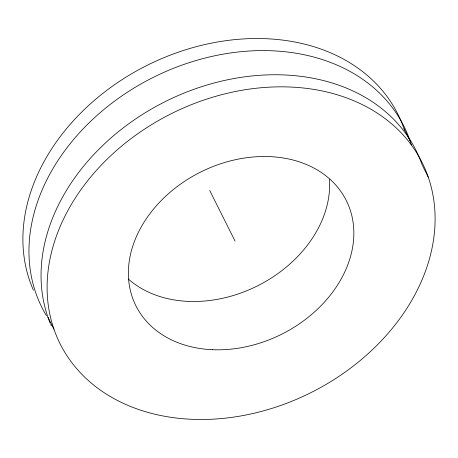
<?xml version="1.0" encoding="UTF-8"?>
<svg xmlns="http://www.w3.org/2000/svg" width="458" height="458" viewBox="0 0 458 458"><rect width="100%" height="100%" fill="white"/><g stroke="black" fill="none" stroke-linecap="round" stroke-linejoin="round"><path stroke-width="0.69" d="M404.03 128.761L410.076 140.841M428.23 177.08A202.425 155.972 -26.6 0 0 103.205 163.111A202.425 155.972 -26.6 0 0 191.868 419.293A202.425 155.972 -26.6 0 0 428.23 177.08L422.179 165A202.425 155.972 -26.6 0 0 180.028 94.766A202.425 155.972 -26.6 0 0 50.18 323.171M209.712 190.482L235.051 241.08M47.924 317.159L53.97 329.239M329.451 179.347A117.637 90.644 -26.6 0 1 256.949 286.153A117.637 90.644 -26.6 0 1 128.349 279.059M33.428 290.223A202.425 155.972 -26.6 0 1 160.581 59.082A202.425 155.972 -26.6 0 1 404.477 130.083M46.441 315.711A202.425 155.972 -26.6 0 1 159.344 74.442A202.425 155.972 -26.6 0 1 411.387 144.843M51.29 325.81A202.425 155.972 -26.6 0 1 50.729 324.493M212.489 349.706A117.637 90.644 -26.6 0 0 349.849 208.945A117.637 90.644 -26.6 0 0 160.964 200.827A117.637 90.644 -26.6 0 0 212.489 349.706"/></g></svg>
